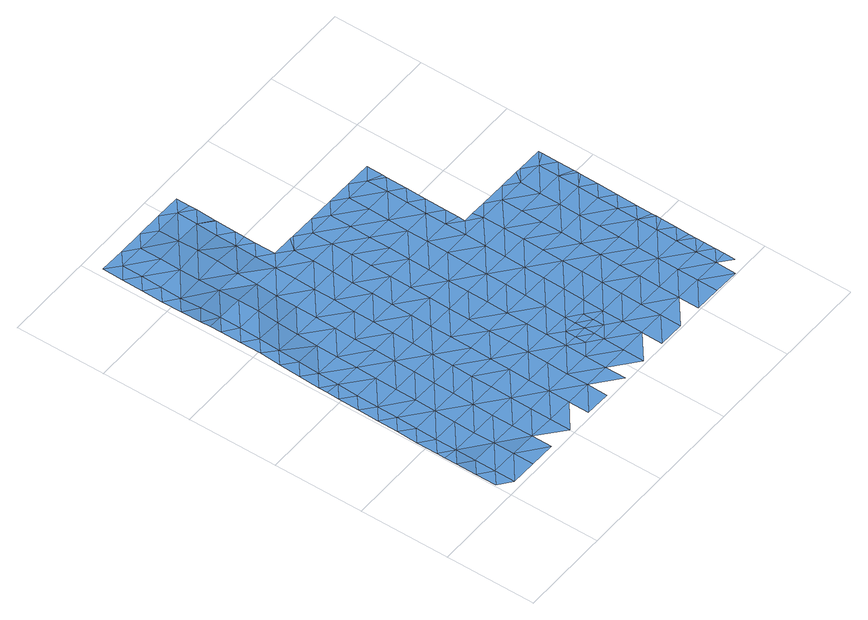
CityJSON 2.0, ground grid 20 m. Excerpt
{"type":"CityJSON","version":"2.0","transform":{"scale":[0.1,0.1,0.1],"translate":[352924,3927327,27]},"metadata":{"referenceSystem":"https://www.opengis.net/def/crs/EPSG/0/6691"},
"CityObjects":{
"waterbody1":{"type":"WaterBody","attributes":{"name":"8","class":"1140","function":"1","WaterBodyRiverFloodingRiskAttribute.description":"4","WaterBodyRiverFloodingRiskAttribute.rankOrg":"1","WaterBodyRiverFloodingRiskAttribute.adminType":"2","WaterBodyRiverFloodingRiskAttribute.scale":"L1"},"geometry":[{"type":"MultiSurface","lod":"1","boundaries":[[[0,1,2]],[[1,0,3]],[[4,5,2]],[[1,4,2]],[[6,7,5]],[[8,1,3]],[[4,6,5]],[[6,9,7]],[[10,8,3]],[[11,12,9]],[[6,11,9]],[[1,13,4]],[[8,13,1]],[[4,13,6]],[[11,14,12]],[[15,12,14]],[[16,11,6]],[[14,17,15]],[[15,17,18]],[[13,19,6]],[[20,8,10]],[[21,22,18]],[[17,21,18]],[[23,13,8]],[[16,6,19]],[[21,24,22]],[[22,24,25]],[[14,11,26]],[[26,11,16]],[[17,14,26]],[[23,8,20]],[[27,28,25]],[[29,19,13]],[[17,30,21]],[[24,27,25]],[[26,30,17]],[[31,28,27]],[[32,13,23]],[[27,33,31]],[[21,34,24]],[[29,13,32]],[[35,31,33]],[[34,27,24]],[[16,36,26]],[[37,38,35]],[[33,37,35]],[[16,19,36]],[[21,30,39]],[[40,33,27]],[[19,29,36]],[[21,39,34]],[[41,42,23]],[[37,43,38]],[[26,44,30]],[[38,43,45]],[[34,40,27]],[[46,29,32]],[[47,26,36]],[[32,23,48]],[[49,50,45]],[[51,37,33]],[[43,49,45]],[[40,52,33]],[[48,23,42]],[[52,51,33]],[[51,43,37]],[[26,47,44]],[[53,54,50]],[[49,53,50]],[[39,30,55]],[[36,29,46]],[[55,30,44]],[[32,48,46]],[[41,56,42]],[[57,58,54]],[[34,39,59]],[[43,60,49]],[[57,54,53]],[[40,34,59]],[[61,52,40]],[[62,36,46]],[[63,58,57]],[[39,55,59]],[[42,64,48]],[[47,36,65]],[[47,66,44]],[[43,51,67]],[[49,68,53]],[[56,64,42]],[[69,63,57]],[[65,66,47]],[[70,63,69]],[[36,62,65]],[[60,68,49]],[[43,67,60]],[[44,71,55]],[[40,59,61]],[[69,72,70]],[[52,73,51]],[[70,72,74]],[[53,75,57]],[[46,48,64]],[[76,62,46]],[[68,75,53]],[[51,73,67]],[[52,61,77]],[[76,65,62]],[[71,44,66]],[[59,55,71]],[[78,74,79]],[[74,72,79]],[[46,64,80]],[[52,77,73]],[[69,57,81]],[[76,46,80]],[[82,78,79]],[[56,83,64]],[[84,78,82]],[[85,86,67]],[[56,87,83]],[[81,57,75]],[[72,69,81]],[[61,88,77]],[[59,71,89]],[[61,59,88]],[[67,73,85]],[[60,67,86]],[[84,90,91]],[[72,92,79]],[[66,65,93]],[[87,94,83]],[[88,59,89]],[[90,84,82]],[[93,65,76]],[[86,95,60]],[[66,96,71]],[[97,92,72]],[[92,82,79]],[[98,75,68]],[[97,72,81]],[[68,60,95]],[[90,99,91]],[[95,98,68]],[[98,81,75]],[[64,83,100]],[[80,64,101]],[[80,102,76]],[[73,103,85]],[[66,93,96]],[[77,88,104]],[[73,77,103]],[[82,105,90]],[[92,105,82]],[[64,100,101]],[[76,102,93]],[[106,71,96]],[[77,104,103]],[[89,71,107]],[[102,80,101]],[[105,108,90]],[[107,71,106]],[[83,109,100]],[[110,96,93]],[[111,95,86]],[[97,81,112]],[[113,85,103]],[[90,108,99]],[[112,81,98]],[[88,89,114]],[[86,85,111]],[[115,110,93]],[[109,83,116]],[[104,88,114]],[[111,85,113]],[[89,107,114]],[[117,118,97]],[[93,102,115]],[[119,98,95]],[[97,112,117]],[[92,97,118]],[[106,96,110]],[[120,113,103]],[[121,119,95]],[[100,109,122]],[[101,100,123]],[[124,108,105]],[[125,99,108]],[[110,126,106]],[[104,114,127]],[[103,104,120]],[[95,111,121]],[[123,100,122]],[[102,101,123]],[[105,92,124]],[[126,128,106]],[[120,104,127]],[[112,98,119]],[[123,129,102]],[[124,92,118]],[[102,130,115]],[[107,106,128]],[[120,131,113]],[[129,130,102]],[[128,132,107]],[[109,133,122]],[[134,118,117]],[[108,135,125]],[[114,107,132]],[[111,113,136]],[[112,119,137]],[[117,112,134]],[[110,115,130]],[[108,124,135]],[[127,114,132]],[[123,122,138]],[[136,113,131]],[[110,139,126]],[[109,140,133]],[[133,141,122]],[[134,112,137]],[[142,120,127]],[[121,143,119]],[[121,111,143]],[[123,144,129]],[[145,123,138]],[[135,146,125]],[[139,110,130]],[[138,122,141]],[[147,128,126]],[[148,127,132]],[[123,145,144]],[[149,150,118]],[[120,142,131]],[[111,136,143]],[[137,119,151]],[[152,135,124]],[[118,134,149]],[[124,118,150]],[[153,134,137]],[[144,154,129]],[[142,127,148]],[[155,130,129]],[[140,156,133]],[[138,141,157]],[[126,139,158]],[[128,159,132]],[[151,119,160]],[[137,151,153]],[[119,143,160]],[[152,146,135]],[[154,155,129]],[[153,161,134]],[[161,162,134]],[[126,158,147]],[[163,131,142]],[[141,164,157]],[[149,134,162]],[[124,150,152]],[[136,131,165]],[[136,166,143]],[[141,133,156]],[[144,167,154]],[[139,130,155]],[[148,132,159]],[[165,131,163]],[[168,164,141]],[[149,169,150]],[[128,147,159]],[[156,168,141]],[[139,170,158]],[[169,149,162]],[[143,166,160]],[[151,160,171]],[[167,172,154]],[[166,136,165]],[[173,150,169]],[[150,174,152]],[[142,175,163]],[[139,155,176]],[[177,146,152]],[[158,178,147]],[[174,150,173]],[[148,159,179]],[[142,148,175]],[[171,160,180]],[[172,181,154]],[[182,156,183]],[[174,184,152]],[[168,185,164]],[[139,176,170]],[[147,178,159]],[[186,185,172]],[[148,179,175]],[[186,164,185]],[[180,160,187]],[[160,166,187]],[[177,152,184]],[[156,182,168]],[[185,181,172]],[[165,163,188]],[[189,176,155]],[[190,166,165]],[[158,170,178]],[[188,163,175]],[[155,154,191]],[[159,192,179]],[[191,189,155]],[[183,193,182]],[[194,192,159]],[[195,185,168]],[[154,181,191]],[[182,196,168]],[[166,197,187]],[[159,178,194]],[[165,188,190]],[[196,195,168]],[[180,187,198]],[[199,181,185]],[[200,188,175]],[[170,176,201]],[[175,179,202]],[[166,190,197]],[[197,203,187]],[[201,176,189]],[[178,170,201]],[[202,179,192]],[[202,200,175]],[[193,204,182]],[[187,203,198]],[[181,205,191]],[[188,200,190]],[[204,196,182]],[[206,207,178]],[[207,192,194]],[[185,195,199]],[[208,197,190]],[[191,209,189]],[[178,201,206]],[[194,178,207]],[[209,201,189]],[[210,195,196]],[[181,199,205]],[[192,211,202]],[[208,190,200]],[[197,212,203]],[[207,211,192]],[[198,203,213]],[[214,196,204]],[[195,210,199]],[[191,205,209]],[[212,197,208]],[[201,215,206]],[[211,216,202]],[[217,213,203]],[[218,215,201]],[[219,204,220]],[[196,214,210]],[[216,221,202]],[[221,208,200]],[[218,201,209]],[[222,207,206]],[[200,202,221]],[[203,212,217]],[[215,222,206]],[[205,223,209]],[[199,210,224]],[[205,199,223]],[[225,212,208]],[[226,216,211]],[[219,227,204]],[[220,228,219]],[[222,229,207]],[[199,224,223]],[[209,230,218]],[[214,204,227]],[[214,231,210]],[[232,208,221]],[[229,226,211]],[[212,225,217]],[[211,207,229]],[[233,221,216]],[[213,217,234]],[[235,216,226]],[[210,231,224]],[[230,209,223]],[[218,236,215]],[[233,216,235]],[[208,232,225]],[[230,236,218]],[[237,234,217]],[[231,214,227]],[[228,238,219]],[[239,222,215]],[[240,221,233]],[[231,241,224]],[[232,221,240]],[[237,217,225]],[[242,226,229]],[[243,225,232]],[[223,224,241]],[[240,243,232]],[[219,244,227]],[[223,245,230]],[[239,215,236]],[[246,229,222]],[[247,231,227]],[[243,248,225]],[[244,219,238]],[[242,229,249]],[[244,247,227]],[[223,241,245]],[[237,225,248]],[[222,239,250]],[[234,237,251]],[[252,251,237]],[[253,241,231]],[[252,237,248]],[[222,250,246]],[[247,254,231]],[[230,245,255]],[[249,229,246]],[[236,230,256]],[[236,257,239]],[[254,253,231]],[[256,230,255]],[[239,257,250]],[[241,258,245]],[[244,259,247]],[[260,244,261]],[[262,249,246]],[[236,256,257]],[[244,260,259]],[[250,263,246]],[[257,263,250]],[[247,264,254]],[[265,264,247]],[[258,241,253]],[[255,245,258]],[[266,256,255]],[[247,259,265]],[[267,262,246]],[[254,268,253]],[[269,254,264]],[[268,254,269]],[[266,255,258]],[[270,257,256]],[[268,271,253]],[[246,263,267]],[[271,272,253]],[[258,253,272]],[[273,256,266]],[[267,274,262]],[[257,275,263]],[[276,258,272]],[[277,258,276]],[[266,258,277]],[[256,273,270]],[[266,278,273]],[[275,257,270]],[[266,277,278]],[[274,267,279]],[[267,263,280]],[[281,270,273]],[[280,263,275]],[[267,280,279]],[[281,273,278]],[[282,270,281]],[[275,270,283]],[[283,270,282]],[[284,280,275]],[[275,283,285]],[[286,279,280]],[[275,285,284]],[[287,280,284]],[[286,280,287]]]}]},
"waterbody2":{"type":"WaterBody","attributes":{"name":"8","class":"1140","function":"1","WaterBodyRiverFloodingRiskAttribute.description":"4","WaterBodyRiverFloodingRiskAttribute.rankOrg":"2","WaterBodyRiverFloodingRiskAttribute.adminType":"2","WaterBodyRiverFloodingRiskAttribute.scale":"L1"},"geometry":[{"type":"MultiSurface","lod":"1","boundaries":[[[167,144,288]],[[145,288,144]],[[145,157,288]],[[157,164,288]],[[164,186,288]],[[145,138,157]],[[172,167,186]],[[186,167,288]]]}]}
},
"vertices":[
[2,37,9],[31,60,9],[3,84,8],[30,14,9],[32,106,8],[4,130,6],[33,152,6],[4,157,6],[88,59,9],[5,176,6],[87,13,9],[33,199,6],[5,222,6],[89,105,7],[34,245,6],[6,269,6],[90,198,6],[35,291,6],[7,315,6],[89,152,6],[144,12,9],[36,337,6],[8,361,6],[145,58,8],[36,384,6],[8,407,7],[91,244,6],[37,430,8],[9,433,8],[146,151,6],[92,290,6],[9,453,8],[145,104,7],[38,476,8],[93,383,6],[10,500,9],[147,197,6],[39,522,10],[11,546,11],[92,336,6],[94,429,6],[200,11,7],[201,57,7],[39,568,12],[148,289,6],[12,592,13],[203,150,6],[148,243,6],[202,103,6],[40,615,14],[12,638,14],[95,521,6],[95,475,6],[41,661,14],[13,684,13],[149,335,6],[258,56,7],[42,707,13],[13,709,12],[150,382,6],[97,614,10],[151,428,6],[204,196,6],[14,731,10],[259,103,6],[204,242,6],[205,288,6],[96,568,8],[98,660,12],[43,753,9],[15,777,7],[206,335,6],[43,800,6],[152,520,6],[15,823,6],[98,706,13],[260,195,6],[151,474,6],[16,869,6],[44,846,6],[259,149,6],[99,752,10],[45,892,6],[315,55,6],[17,916,6],[153,567,6],[154,613,6],[257,10,7],[207,427,6],[207,381,6],[46,938,6],[18,962,6],[101,845,6],[261,241,6],[314,9,6],[154,659,7],[262,287,6],[100,799,8],[155,705,8],[74,961,6],[315,102,6],[316,148,6],[317,194,6],[209,519,6],[208,473,6],[102,891,6],[263,334,6],[263,380,6],[102,937,6],[371,54,6],[318,286,6],[210,612,6],[156,751,9],[210,566,6],[264,426,6],[318,240,6],[371,8,6],[157,798,12],[157,844,12],[212,704,6],[266,519,6],[211,658,6],[372,101,6],[373,147,6],[158,890,9],[131,960,7],[319,333,6],[265,472,6],[320,379,6],[374,193,6],[374,239,6],[266,565,6],[321,425,6],[428,54,6],[213,797,6],[159,936,7],[267,611,6],[213,751,6],[401,123,6],[375,286,6],[427,7,6],[429,100,6],[322,518,6],[268,657,6],[402,170,6],[401,146,6],[188,959,8],[377,378,6],[321,471,6],[214,843,6],[215,889,7],[241,727,6],[216,935,8],[241,773,6],[430,192,6],[431,238,6],[485,53,6],[429,123,6],[376,332,6],[377,424,6],[269,703,6],[242,798,6],[242,819,6],[323,564,6],[458,122,6],[324,610,6],[325,656,6],[430,169,6],[486,99,6],[243,866,6],[433,331,6],[288,726,6],[458,169,6],[243,868,6],[244,912,8],[379,517,6],[432,285,6],[244,958,8],[433,377,6],[378,470,6],[297,726,6],[487,191,6],[541,52,6],[484,6,6],[244,928,8],[486,145,6],[458,146,6],[325,702,6],[380,563,6],[489,284,6],[380,609,6],[488,237,6],[435,469,6],[541,5,6],[434,423,6],[543,144,6],[542,98,6],[381,655,6],[354,725,6],[544,190,6],[436,562,6],[489,330,6],[436,516,6],[382,702,6],[598,51,6],[545,237,6],[490,376,6],[491,422,6],[437,608,6],[545,283,6],[600,143,6],[492,469,6],[438,654,6],[411,724,6],[599,97,6],[547,375,6],[492,515,6],[439,701,6],[546,329,6],[655,50,6],[597,5,7],[493,561,6],[548,421,6],[601,236,6],[600,189,6],[495,653,6],[520,491,6],[656,96,6],[654,4,7],[548,468,6],[602,282,6],[656,142,6],[494,607,6],[521,537,6],[467,723,6],[521,507,6],[603,328,6],[495,700,6],[711,3,6],[603,374,6],[522,584,6],[657,188,6],[544,491,6],[523,630,6],[712,49,6],[658,235,6],[605,467,6],[712,95,6],[523,676,6],[577,490,6],[604,420,6],[524,722,6],[524,685,6],[714,188,6],[713,141,6],[659,281,6],[659,327,6],[660,373,6],[715,234,6],[740,72,6],[740,50,6],[740,25,6],[634,489,6],[661,420,6],[741,118,6],[741,98,6],[715,280,6],[662,466,6],[742,164,6],[741,133,6],[717,372,6],[742,198,6],[743,210,6],[716,326,6],[678,489,6],[718,419,6],[743,220,6],[743,256,6],[744,303,6],[690,488,6],[718,465,6],[745,349,6],[746,388,6],[746,395,6],[746,441,6],[746,404,6],[747,487,6],[747,478,6],
[430,146,6]
]}
